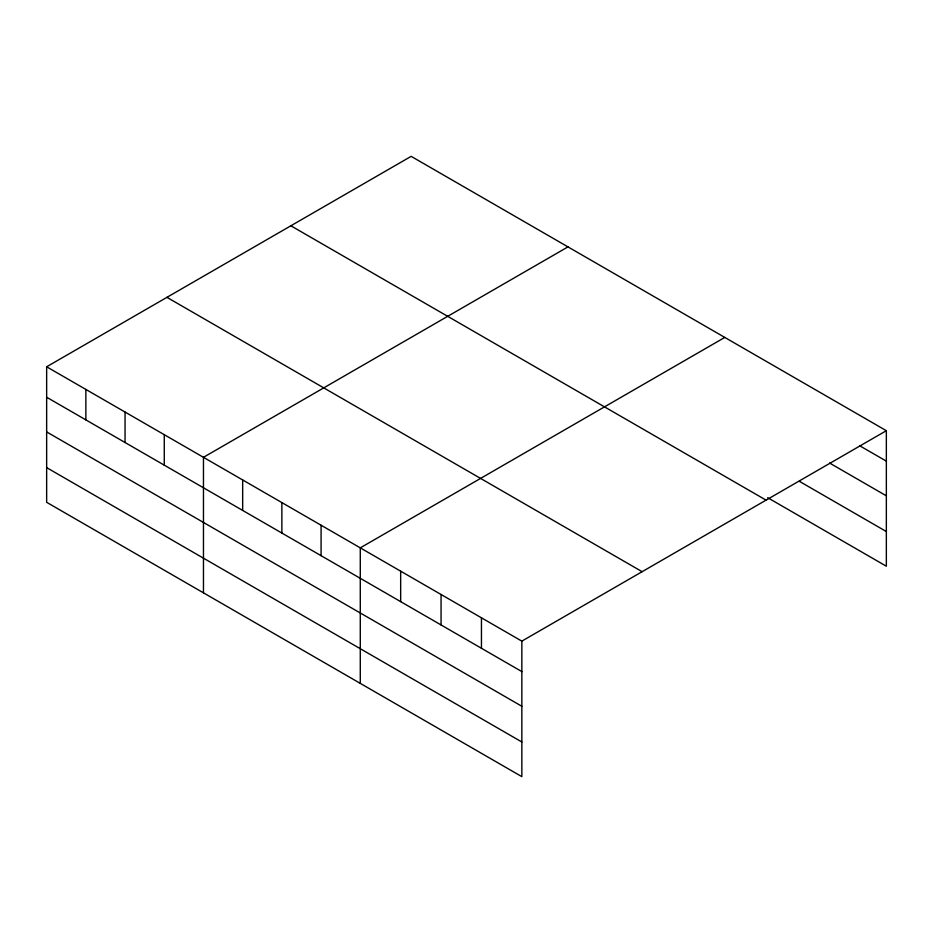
<?xml version="1.0" encoding="UTF-8"?>
<svg xmlns="http://www.w3.org/2000/svg" width="933" height="933" viewBox="0 0 933 933"><rect width="100%" height="100%" fill="white"/><g stroke="black" fill="none" stroke-linecap="round" stroke-linejoin="round"><path stroke-width="1.4" d="M521.85 706.269L521.85 641.134L46.65 366.786L46.65 502.304L521.85 776.653L521.85 706.269L46.65 431.909M767.696 497.709L886.35 566.214L886.35 430.696L411.15 156.347L46.65 366.786M567.964 246.883L203.464 457.322L203.464 592.84M724.789 337.419L360.278 547.858L360.278 683.376M521.85 641.134L886.35 430.696M859.841 445.846L886.35 461.147M829.554 463.025L886.35 495.82M799.254 481.253L886.35 531.542M290.863 225.786L766.063 500.135M166.937 297.335L642.137 571.696M46.65 397.248L521.85 671.597M46.65 467.631L521.85 741.992M481.451 617.821L481.451 648.272M441.064 594.496L441.064 624.958M400.665 571.183L400.665 601.633M321.08 525.221L321.08 555.683M281.871 502.595L281.871 533.046M242.673 479.959L242.673 510.409M164.266 434.685L164.266 465.147M125.057 412.059L125.057 442.51M85.859 389.423L85.859 419.873"/></g></svg>
